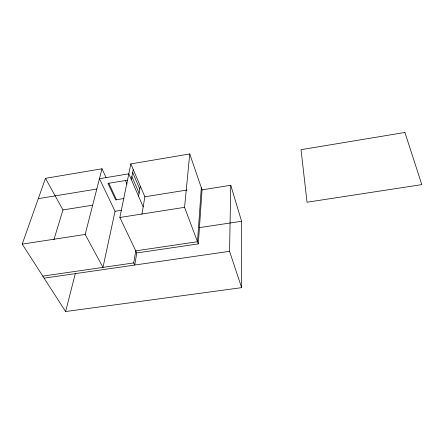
<?xml version="1.0" encoding="UTF-8"?>
<svg xmlns="http://www.w3.org/2000/svg" width="444" height="444" viewBox="0 0 444 444"><rect width="100%" height="100%" fill="white"/><g stroke="black" fill="none" stroke-linecap="round" stroke-linejoin="round"><path stroke-width="0.67" d="M106.088 177.517L101.992 168.781L45.482 178.327L22.2 244.128L65.601 311.538L241.636 287.651L229.554 251.326L230.769 185.27L202.053 189.866L198.313 243.889L136.769 252.963L134.765 265.029L133.733 262.92L135.764 250.854L197.497 241.719L201.315 187.718M198.313 243.889L184.56 207.342L189.749 153.946L130.836 163.903L119.863 217.471L136.769 252.963M141.925 214.286L144.872 196.786L130.836 163.903M138.534 196.17L140.332 186.153M131.291 179.543L133.267 169.597M143.179 206.837L128.804 173.826L99.445 178.721L115.046 211.288L102.975 267.382L85.176 234.443L101.992 168.781M65.601 311.538L75.358 273.41M53.891 239.716L62.97 209.934L45.482 178.327M127.384 180.192L107.942 183.4L115.679 199.85L123.893 198.529M38.295 198.651L96.803 189.033M62.97 209.934L92.802 205.145M144.872 196.786L187.035 190.015M115.046 211.288L121.745 210.228M119.863 217.471L184.56 207.342M22.2 244.128L85.176 234.443M199.079 227.689L241.58 221.262L230.769 185.27M42.796 276.118L133.733 262.92M44.1 278.144L229.554 251.326M108.725 183.128L116.622 199.978M125.43 180.514L127.067 184.199M131.89 176.523L139.083 193.129M132.678 172.544L139.799 189.122M189.749 153.946L202.053 189.866M241.58 221.262L241.636 287.651M404.934 132.462L301.032 149.678L307.043 202.225L421.8 184.626L404.934 132.462"/></g></svg>
